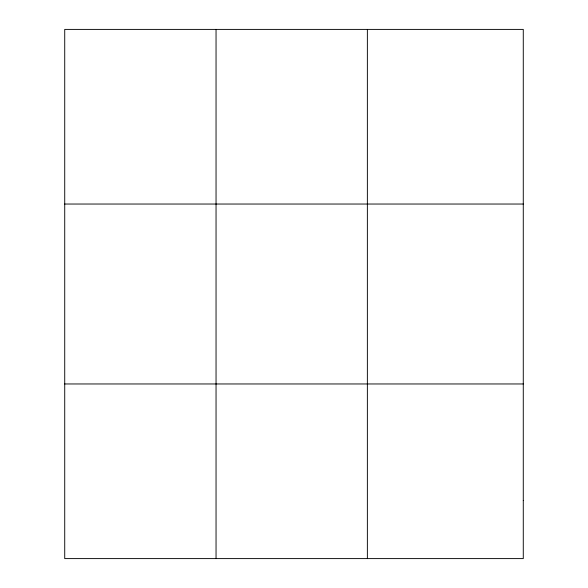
<?xml version="1.0" encoding="UTF-8"?>
<svg xmlns="http://www.w3.org/2000/svg" width="588" height="588" viewBox="0 0 588 588"><rect width="100%" height="100%" fill="white"/><g stroke="black" fill="none" stroke-linecap="round" stroke-linejoin="round"><path stroke-width="0.88" d="M216.046 29.4L216.046 558.6M367.368 29.4L367.368 558.6M64.724 204.036L523.276 204.036M64.724 383.964L523.276 383.964M523.276 500.388L523.276 558.6L64.724 558.6L64.724 29.4L523.276 29.4L523.276 500.388"/></g></svg>
